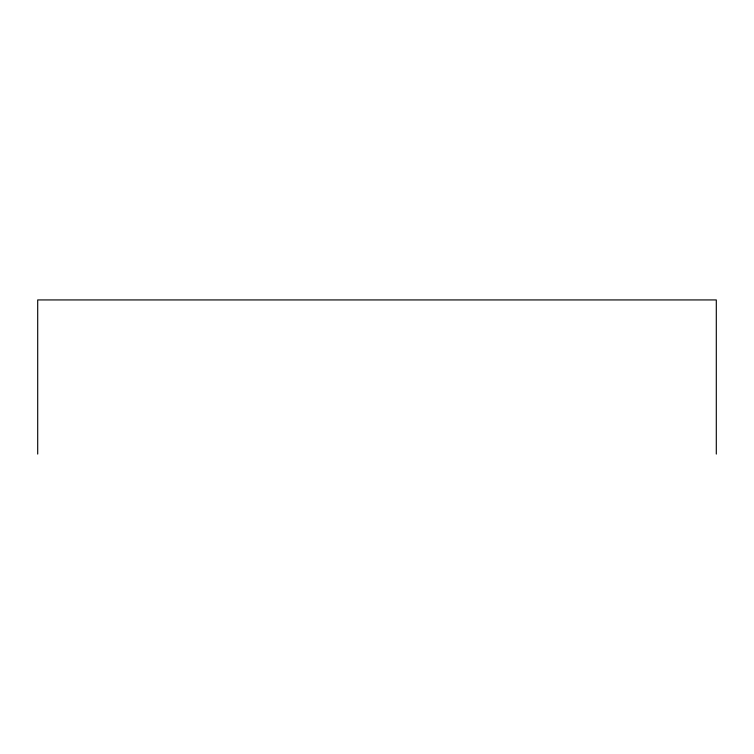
<?xml version="1.0" encoding="UTF-8"?>
<svg xmlns="http://www.w3.org/2000/svg" width="754" height="754" viewBox="0 0 754 754"><rect width="100%" height="100%" fill="white"/><g stroke="black" fill="none" stroke-linecap="round" stroke-linejoin="round"><path stroke-width="1.13" d="M716.3 454.068L716.3 299.932L37.7 299.932L37.7 454.068"/></g></svg>
